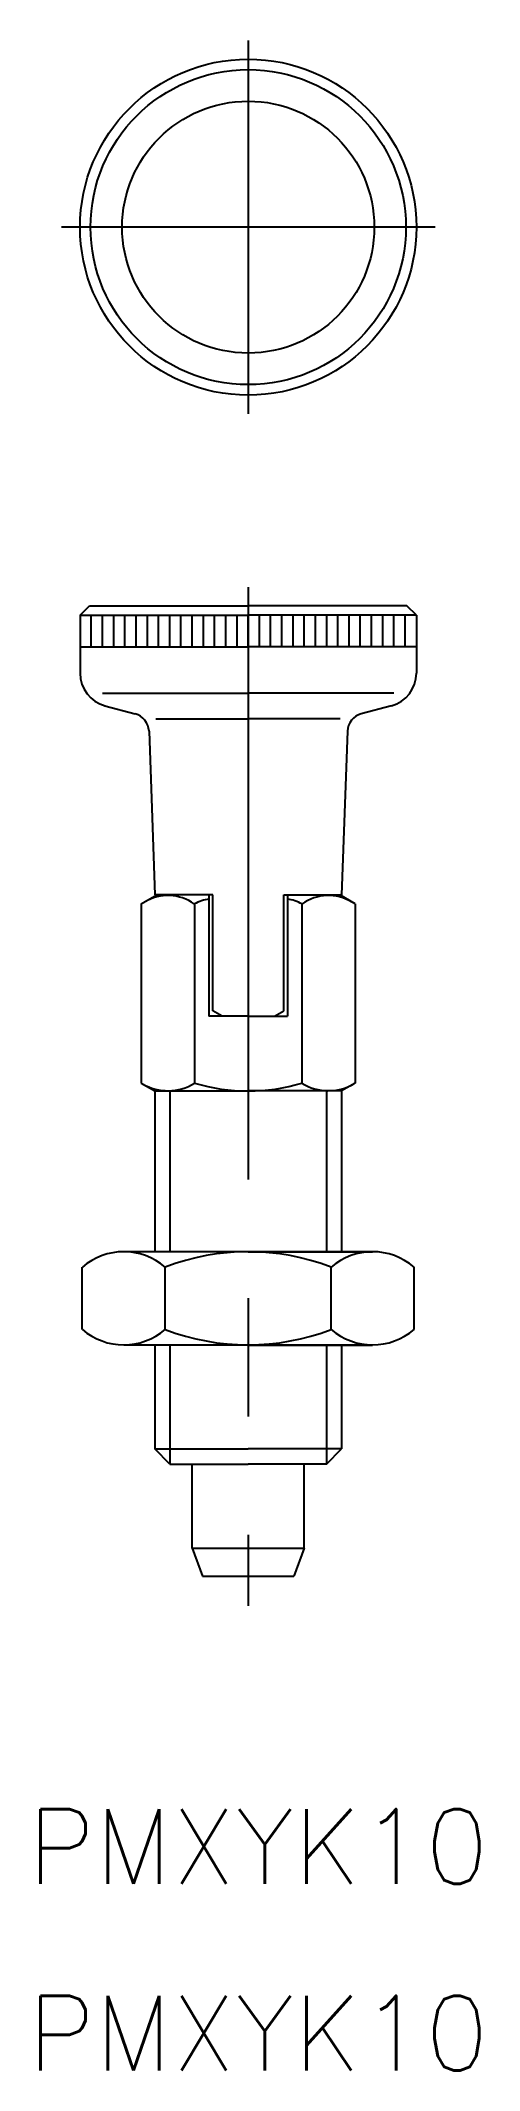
# Model space of a CAD drawing. Extents: x -35 to -12, y -39 to 70.
import ezdxf

# ---------------------------------------------------------------- set-up
doc = ezdxf.new("R2010")
doc.units = 0
doc.linetypes.add('CENTER', pattern=[50.8, 31.75, -6.35, 6.35, -6.35])
doc.layers.get('0').update_dxf_attribs({"linetype": 'CONTINUOUS'})
doc.layers.add('CENTER', color=1, linetype='CENTER')
doc.styles.get("Standard").update_dxf_attribs({"font": 'txt.shx'})

msp = doc.modelspace()

# ---------------------------------------------------------------- linework, layer by layer
for p, q in [((-33.33, 39.19), (-32.83, 39.69)), ((-33.33, 39.19), (-33.33, 36.07)), ((-33.33, 39.19), (-24.33, 39.19)), ((-32.83, 39.69), (-24.33, 39.69)), ((-32.73, 37.49), (-32.73, 39.19)), ((-32.13, 37.49), (-32.13, 39.19)), ((-31.53, 37.49), (-31.53, 39.19)), ((-30.93, 37.49), (-30.93, 39.19)), ((-30.33, 37.49), (-30.33, 39.19)), ((-29.73, 37.49), (-29.73, 39.19)), ((-29.13, 37.49), (-29.13, 39.19)), ((-28.53, 37.49), (-28.53, 39.19)), ((-27.93, 37.49), (-27.93, 39.19)), ((-27.33, 37.49), (-27.33, 39.19)), ((-26.73, 37.49), (-26.73, 39.19)), ((-26.13, 37.49), (-26.13, 39.19)), ((-25.53, 37.49), (-25.53, 39.19)), ((-24.93, 37.49), (-24.93, 39.19)), ((-15.83, 39.69), (-24.33, 39.69)), ((-15.33, 39.19), (-24.33, 39.19)), ((-24.33, 37.49), (-24.33, 39.19)), ((-23.73, 37.49), (-23.73, 39.19)), ((-23.13, 37.49), (-23.13, 39.19)), ((-22.53, 37.49), (-22.53, 39.19)), ((-21.93, 37.49), (-21.93, 39.19)), ((-21.33, 37.49), (-21.33, 39.19)), ((-20.73, 37.49), (-20.73, 39.19)), ((-20.13, 37.49), (-20.13, 39.19)), ((-19.53, 37.49), (-19.53, 39.19)), ((-18.93, 37.49), (-18.93, 39.19)), ((-18.33, 37.49), (-18.33, 39.19)), ((-17.73, 37.49), (-17.73, 39.19)), ((-17.13, 37.49), (-17.13, 39.19)), ((-16.53, 37.49), (-16.53, 39.19)), ((-15.93, 37.49), (-15.93, 39.19)), ((-15.33, 39.19), (-15.83, 39.69)), ((-15.33, 39.19), (-15.33, 36.07)), ((-33.33, 37.49), (-24.33, 37.49)), ((-15.33, 37.49), (-24.33, 37.49)), ((-32.13, 35.01), (-24.33, 35.01)), ((-16.53, 35.01), (-24.33, 35.01)), ((-32, 34.33), (-30.38, 33.9)), ((-16.66, 34.33), (-18.28, 33.9)), ((-29.64, 32.96), (-29.33, 24.19)), ((-29.27, 33.63), (-24.33, 33.63)), ((-19.4, 33.63), (-24.33, 33.63)), ((-19.02, 32.96), (-19.33, 24.19)), ((-30.06, 23.71), (-29.23, 24.19)), ((-26.23, 24.19), (-29.33, 24.19)), ((-26.43, 24.19), (-26.43, 17.69)), ((-26.23, 17.98), (-26.23, 24.19)), ((-22.43, 24.19), (-19.33, 24.19)), ((-22.43, 17.98), (-22.43, 24.19)), ((-22.23, 24.19), (-22.23, 17.69)), ((-18.6, 23.71), (-19.43, 24.19)), ((-30.06, 23.71), (-30.06, 14.11)), ((-27.21, 23.71), (-27.21, 14.11)), ((-21.46, 23.71), (-21.46, 14.11)), ((-18.6, 23.71), (-18.6, 14.11)), ((-24.33, 17.69), (-26.43, 17.69)), ((-25.73, 17.69), (-26.23, 17.98)), ((-24.33, 17.69), (-22.23, 17.69)), ((-22.93, 17.69), (-22.43, 17.98)), ((-30.06, 14.11), (-29.33, 13.69)), ((-29.33, 13.69), (-24.33, 13.69)), ((-29.33, 13.69), (-29.33, 5.07)), ((-19.33, 13.69), (-24.33, 13.69)), ((-18.6, 14.11), (-19.33, 13.69)), ((-19.33, 13.69), (-19.33, 5.07)), ((-17.67, 5.07), (-30.99, 5.07)), ((-24.33, 5.07), (-17.67, 5.07)), ((-33.22, 0.9), (-33.22, 4.25)), ((-28.77, 0.9), (-28.77, 4.25)), ((-19.89, 0.9), (-19.89, 4.25)), ((-19.89, 4.25), (-19.89, 4.25)), ((-15.45, 0.9), (-15.45, 4.25)), ((-17.67, 0.07), (-30.99, 0.07)), ((-29.33, 0.07), (-29.33, -5.5)), ((-24.33, 0.07), (-17.67, 0.07)), ((-19.89, 0.9), (-19.89, 0.9)), ((-19.33, 0.07), (-19.33, -5.5)), ((-28.52, -6.31), (-29.33, -5.5)), ((-29.33, -5.5), (-24.33, -5.5)), ((-28.52, -6.31), (-24.33, -6.31)), ((-27.33, -10.81), (-27.33, -6.31)), ((-19.33, -5.5), (-24.33, -5.5)), ((-20.14, -6.31), (-24.33, -6.31)), ((-21.33, -10.81), (-21.33, -6.31)), ((-20.14, -6.31), (-19.33, -5.5)), ((-27.33, -10.81), (-21.33, -10.81)), ((-26.78, -12.31), (-21.88, -12.31))]:
    msp.add_line(p, q)
at = {"color": 3}
for p, q in [((-28.52, 13.69), (-28.52, 5.07)), ((-20.14, 13.69), (-20.14, 5.07)), ((-28.52, 0.07), (-28.52, -6.31)), ((-20.14, 0.07), (-20.14, -6.31))]:
    msp.add_line(p, q, dxfattribs=at)
at = {"color": 7, "linetype": 'CONTINUOUS'}
for p, q in [((-27.33, -10.81), (-26.78, -12.31)), ((-21.33, -10.81), (-21.88, -12.31))]:
    msp.add_line(p, q, dxfattribs=at)
for radius in [9, 8.44, 6.75]:
    msp.add_circle((-24.33, 59.98), radius)
for centre, radius, start, end in [((-31.53, 36.07), 1.8, 180, 255), ((-17.13, 36.07), 1.8, 285, 0), ((-30.64, 32.93), 1, 2, 75), ((-18.02, 32.93), 1, 105, 178), ((-28.62, 21.75), 2.41, 54.0978, 121.5132), ((-26.07, 21.63), 2.37, 98.7605, 118.6444), ((-22.59, 21.63), 2.37, 61.3556, 81.2395), ((-20.04, 21.75), 2.41, 58.4868, 125.9022), ((-28.63, 16.43), 2.73, 240.0672, 301.5332), ((-24.33, 23.43), 9.75, 252.8543, 287.1457), ((-20.03, 16.43), 2.73, 238.4668, 299.9328), ((-30.99, 1.68), 3.39, 49.1176, 130.8824), ((-24.33, -7.26), 12.33, 68.8872, 111.1128), ((-17.67, 1.68), 3.39, 49.1176, 130.8824), ((-30.99, 3.47), 3.39, 229.1176, 310.8824), ((-24.33, 12.41), 12.33, 248.8872, 291.1128), ((-17.67, 3.47), 3.39, 229.1176, 310.8824)]:
    msp.add_arc(centre, radius, start, end)
at = {"layer": 'CENTER', "color": 1, "linetype": 'CENTER'}
for p, q in [((-24.33, 69.98), (-24.33, 49.98)), ((-14.33, 59.98), (-34.33, 59.98)), ((-24.33, 40.69), (-24.33, -13.91))]:
    msp.add_line(p, q, dxfattribs=at)

# ---------------------------------------------------------------- texts
for p in [(-36.13, -28.8), (-36.13, -38.8)]:
    msp.add_text('PMXYK10', height=4).set_placement(p)

doc.saveas('drawing.dxf')
